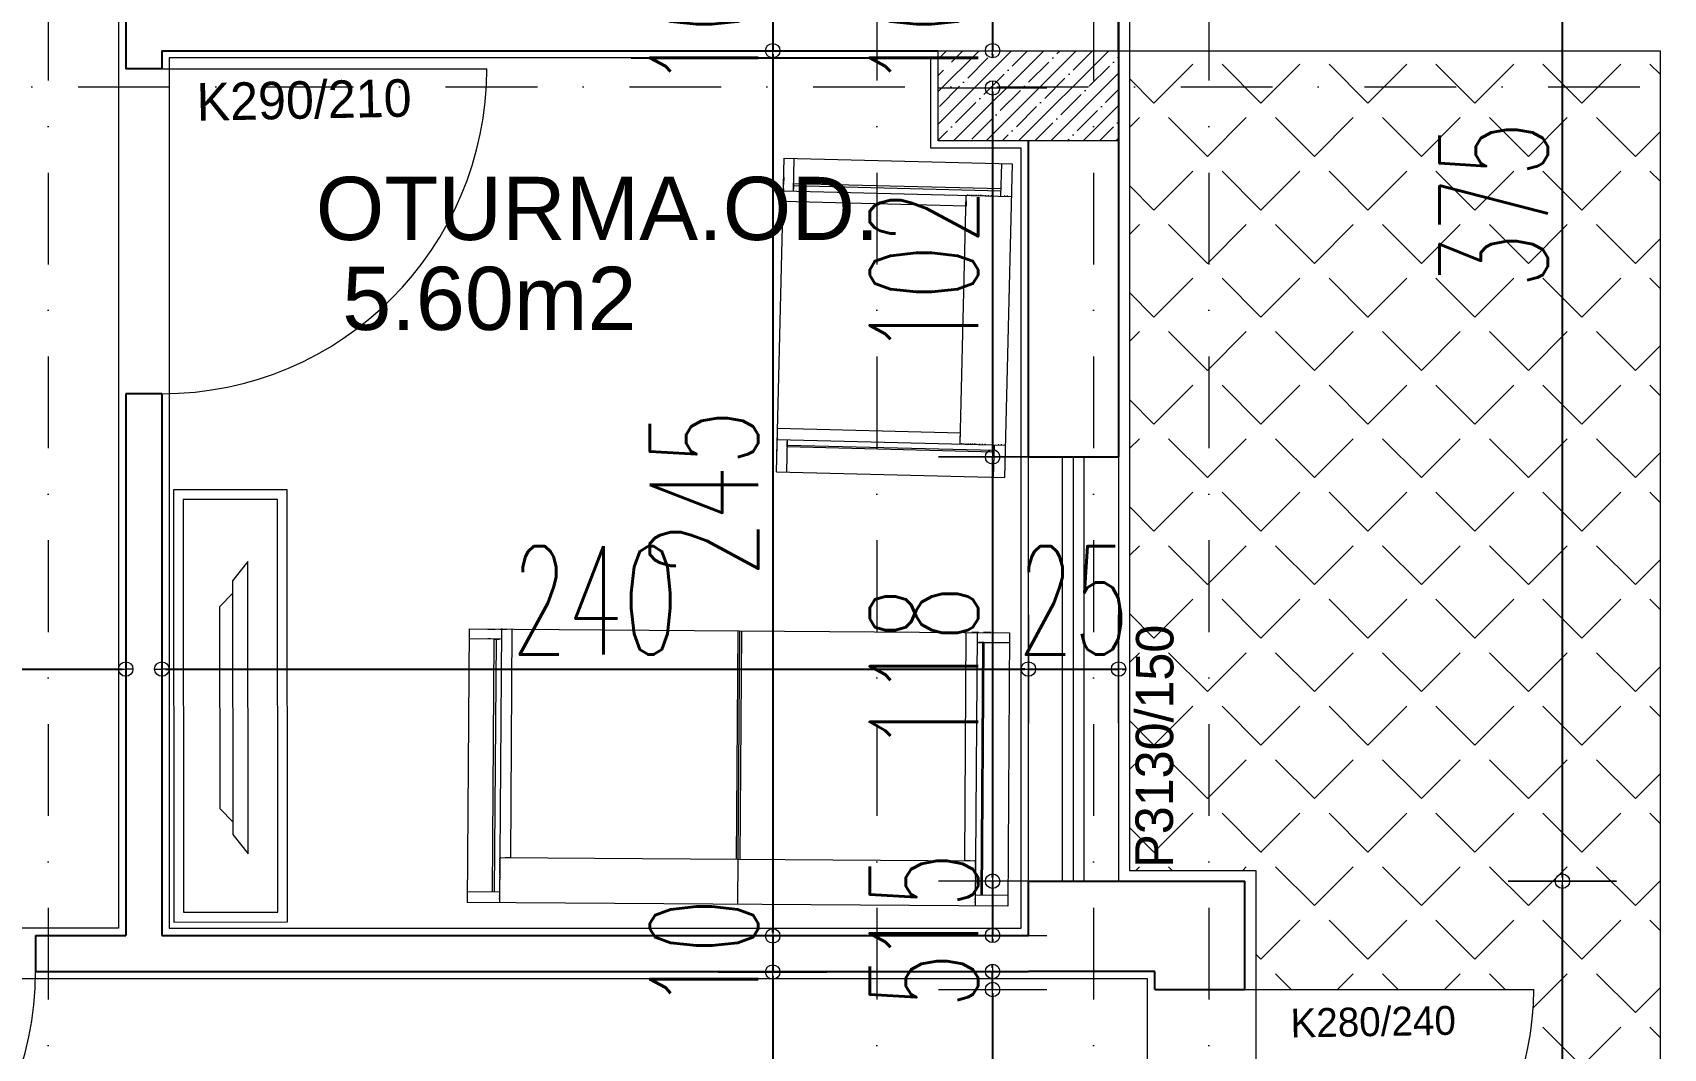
# Model space of a CAD drawing. Header units: millimetres. Extents: x -16104 to 67872, y -88009 to 12107.
# Drawn here: x 8505.8 to 8957.5, y -7260.4 to -6979.1 of the extents above; entities that cross this region are included whole.
import ezdxf

# ---------------------------------------------------------------- set-up
doc = ezdxf.new("R2010")
doc.units = ezdxf.units.MM
doc.linetypes.add('DASHDOTX2', pattern=[50.8, 25.4, -12.7, 0, -12.7])
doc.layers.get('0').update_dxf_attribs({"color": 241})
for name, color, linetype, lineweight in [('akslar', 144, 'Continuous', 20), ('bacas', 11, 'Continuous', 5), ('balkon', 6, 'Continuous', 5), ('duvar', 123, 'Continuous', 25), ('emsal&kolon', 1, 'Continuous', 5), ('kapı', 3, 'Continuous', 5), ('kolon', 1, 'Continuous', 5), ('OLCU', 54, 'Continuous', 13), ('pencere', 5, 'Continuous', 5), ('POZ', 36, 'Continuous', 18), ('SıVA', 40, 'Continuous', 9), ('tefriş', 30, 'Continuous', 5), ('ÖLÇÜ', 252, 'Continuous', 20)]:
    doc.layers.add(name, color=color, linetype=linetype, lineweight=lineweight)
doc.layers.add('tarama korıdor', color=33, linetype='Continuous')
doc.styles.add('DIM', font='Txttw.shx', dxfattribs={"width": 0.6})
doc.styles.add('M2', font='stylu.ttf', dxfattribs={"height": 10})
doc.dimstyles.new('50', dxfattribs={"dimscale": 0, "dimtxt": 30, "dimasz": 1, "dimexe": 0, "dimexo": 2, "dimgap": 4, "dimtad": 1, "dimdec": 0, "dimzin": 0, "dimdsep": 46, "dimtxsty": 'DIM', "dimblk1": 'DOT', "dimblk2": 'DOT', "dimsah": 1, "dimcen": 1.5, "dimdle": 3, "dimse1": 1, "dimse2": 1, "dimclrd": 256, "dimclre": 9, "dimclrt": 256, "dimadec": 0, "dimazin": 0, "dimtfac": 0.24, "dimtdec": 0, "dimtix": 1, "dimtmove": 2, "dimatfit": 3, "dimldrblk": 'DOT', "dimfxl": 0, "dimtolj": 1, "dimtzin": 15, "dimarcsym": 0})

# ---------------------------------------------------------------- blocks, each defined once
blk = doc.blocks.new('DOT')
for p, q in [((0, 15), (0, -15)), ((-2, 0), (0, 0)), ((2, 0), (0, 0))]:
    blk.add_line(p, q)
blk.add_circle((0, 0), 2)
blk = doc.blocks.new('*D8307')
at = {"layer": 'Defpoints', "color": 0, "transparency": 16777216}
for p in [(8816.6, -7244.06), (8771.69, -7324.06), (8816.6, -7324.06)]:
    blk.add_point(p, dxfattribs=at)
at = {"layer": 'OLCU', "lineweight": -2, "transparency": 16777216}
blk.add_line((8771.69, -7245.06), (8771.69, -7323.06), dxfattribs=at)
for p, rotation in [((8771.69, -7244.06), 90), ((8771.69, -7324.06), 270)]:
    blk.add_blockref('DOT', p, dxfattribs=dict(at, rotation=rotation))
at = {"layer": 'OLCU', "transparency": 16777216, "insert": (8752.69, -7284.06), "char_height": 30, "attachment_point": 5, "rotation": 90, "style": 'DIM'}
blk.add_mtext('\\A1;80', dxfattribs=at)
blk = doc.blocks.new('*D8308')
at = {"layer": 'Defpoints', "color": 0, "transparency": 16777216}
for p in [(8781.6, -7214.06), (8771.69, -7229.06), (8781.6, -7229.06)]:
    blk.add_point(p, dxfattribs=at)
at = {"layer": 'OLCU', "lineweight": -2, "transparency": 16777216}
for p, q in [((8771.69, -7213.06), (8771.69, -7212.06)), ((8771.69, -7214.06), (8771.69, -7229.06)), ((8771.69, -7230.06), (8771.69, -7231.06))]:
    blk.add_line(p, q, dxfattribs=at)
for p, rotation in [((8771.69, -7214.06), 270), ((8771.69, -7229.06), 90)]:
    blk.add_blockref('DOT', p, dxfattribs=dict(at, rotation=rotation))
at = {"layer": 'OLCU', "transparency": 16777216, "insert": (8752.69, -7221.56), "char_height": 30, "attachment_point": 5, "rotation": 90, "style": 'DIM'}
blk.add_mtext('\\A1;15', dxfattribs=at)
blk = doc.blocks.new('*D8309')
at = {"layer": 'Defpoints', "color": 0, "transparency": 16777216}
for p in [(8781.6, -7096.56), (8771.69, -7214.06), (8781.6, -7214.06)]:
    blk.add_point(p, dxfattribs=at)
at = {"layer": 'OLCU', "lineweight": -2, "transparency": 16777216}
blk.add_line((8771.69, -7097.56), (8771.69, -7213.06), dxfattribs=at)
for p, rotation in [((8771.69, -7096.56), 90), ((8771.69, -7214.06), 270)]:
    blk.add_blockref('DOT', p, dxfattribs=dict(at, rotation=rotation))
at = {"layer": 'OLCU', "transparency": 16777216, "insert": (8752.69, -7155.31), "char_height": 30, "attachment_point": 5, "rotation": 90, "style": 'DIM'}
blk.add_mtext('\\A1;118', dxfattribs=at)
blk = doc.blocks.new('*D8088')
at = {"layer": 'Defpoints', "color": 0, "transparency": 16777216}
for p in [(8781.6, -6994.39), (8771.69, -7096.56), (8781.6, -7096.56)]:
    blk.add_point(p, dxfattribs=at)
at = {"layer": 'OLCU', "lineweight": -2, "transparency": 16777216}
blk.add_line((8771.69, -6995.39), (8771.69, -7095.56), dxfattribs=at)
for p, rotation in [((8771.69, -6994.39), 90), ((8771.69, -7096.56), 270)]:
    blk.add_blockref('DOT', p, dxfattribs=dict(at, rotation=rotation))
at = {"layer": 'OLCU', "transparency": 16777216, "insert": (8752.69, -7045.48), "char_height": 30, "attachment_point": 5, "rotation": 90, "style": 'DIM'}
blk.add_mtext('\\A1;102', dxfattribs=at)
blk = doc.blocks.new('*D8310')
at = {"layer": 'Defpoints', "color": 0, "transparency": 16777216}
for p in [(8781.6, -6974.06), (8771.69, -6984.06), (8781.6, -6984.06)]:
    blk.add_point(p, dxfattribs=at)
at = {"layer": 'OLCU', "lineweight": -2, "transparency": 16777216}
for p, q in [((8771.69, -6973.06), (8771.69, -6972.06)), ((8771.69, -6974.06), (8771.69, -6984.06)), ((8771.69, -6985.06), (8771.69, -6986.06))]:
    blk.add_line(p, q, dxfattribs=at)
for p, rotation in [((8771.69, -6974.06), 270), ((8771.69, -6984.06), 90)]:
    blk.add_blockref('DOT', p, dxfattribs=dict(at, rotation=rotation))
at = {"layer": 'OLCU', "transparency": 16777216, "insert": (8752.69, -6979.06), "char_height": 30, "attachment_point": 5, "rotation": 90, "style": 'DIM'}
blk.add_mtext('\\A1;10', dxfattribs=at)
blk = doc.blocks.new('*D8092')
at = {"layer": 'Defpoints', "color": 0, "transparency": 16777216}
for p in [(8710.8, -6974.06), (8710.8, -6984.06), (8710.8, -6984.06)]:
    blk.add_point(p, dxfattribs=at)
at = {"layer": 'OLCU', "lineweight": -2, "transparency": 16777216}
for p, q in [((8710.8, -6973.06), (8710.8, -6972.06)), ((8710.8, -6974.06), (8710.8, -6984.06)), ((8710.8, -6985.06), (8710.8, -6986.06))]:
    blk.add_line(p, q, dxfattribs=at)
for p, rotation in [((8710.8, -6974.06), 270), ((8710.8, -6984.06), 90)]:
    blk.add_blockref('DOT', p, dxfattribs=dict(at, rotation=rotation))
at = {"layer": 'OLCU', "transparency": 16777216, "insert": (8691.8, -6979.06), "char_height": 30, "attachment_point": 5, "rotation": 90, "style": 'DIM'}
blk.add_mtext('\\A1;10', dxfattribs=at)
blk = doc.blocks.new('*D8093')
at = {"layer": 'Defpoints', "color": 0, "transparency": 16777216}
for p in [(8710.8, -6984.06), (8710.8, -7229.22), (8710.8, -7229.22)]:
    blk.add_point(p, dxfattribs=at)
at = {"layer": 'OLCU', "lineweight": -2, "transparency": 16777216}
blk.add_line((8710.8, -6985.06), (8710.8, -7228.22), dxfattribs=at)
for p, rotation in [((8710.8, -6984.06), 90), ((8710.8, -7229.22), 270)]:
    blk.add_blockref('DOT', p, dxfattribs=dict(at, rotation=rotation))
at = {"layer": 'OLCU', "transparency": 16777216, "insert": (8691.8, -7106.64), "char_height": 30, "attachment_point": 5, "rotation": 90, "style": 'DIM'}
blk.add_mtext('\\A1;245', dxfattribs=at)
blk = doc.blocks.new('*D8094')
at = {"layer": 'Defpoints', "color": 0, "transparency": 16777216}
for p in [(8710.8, -7229.22), (8710.8, -7239.22), (8710.8, -7239.22)]:
    blk.add_point(p, dxfattribs=at)
at = {"layer": 'OLCU', "lineweight": -2, "transparency": 16777216}
for p, q in [((8710.8, -7228.22), (8710.8, -7227.22)), ((8710.8, -7229.22), (8710.8, -7239.22)), ((8710.8, -7240.22), (8710.8, -7241.22))]:
    blk.add_line(p, q, dxfattribs=at)
for p, rotation in [((8710.8, -7229.22), 270), ((8710.8, -7239.22), 90)]:
    blk.add_blockref('DOT', p, dxfattribs=dict(at, rotation=rotation))
at = {"layer": 'OLCU', "transparency": 16777216, "insert": (8691.8, -7234.22), "char_height": 30, "attachment_point": 5, "rotation": 90, "style": 'DIM'}
blk.add_mtext('\\A1;10', dxfattribs=at)
blk = doc.blocks.new('*D8095')
at = {"layer": 'Defpoints', "color": 0, "transparency": 16777216}
for p in [(8710.8, -7239.22), (8710.8, -7419.22), (8710.8, -7419.22)]:
    blk.add_point(p, dxfattribs=at)
at = {"layer": 'OLCU', "lineweight": -2, "transparency": 16777216}
blk.add_line((8710.8, -7240.22), (8710.8, -7418.22), dxfattribs=at)
for p, rotation in [((8710.8, -7239.22), 90), ((8710.8, -7419.22), 270)]:
    blk.add_blockref('DOT', p, dxfattribs=dict(at, rotation=rotation))
at = {"layer": 'OLCU', "transparency": 16777216, "insert": (8691.8, -7329.22), "char_height": 30, "attachment_point": 5, "rotation": 90, "style": 'DIM'}
blk.add_mtext('\\A1;180', dxfattribs=at)
blk = doc.blocks.new('*D8096')
at = {"layer": 'Defpoints', "color": 0, "transparency": 16777216}
for p in [(8531.6, -7155.31), (8411.6, -7260.33), (8531.6, -7260.33)]:
    blk.add_point(p, dxfattribs=at)
at = {"layer": 'OLCU', "lineweight": -2, "transparency": 16777216}
blk.add_line((8412.6, -7155.31), (8530.6, -7155.31), dxfattribs=at)
at = {"layer": 'OLCU', "lineweight": -2, "transparency": 16777216, "rotation": 180}
blk.add_blockref('DOT', (8411.6, -7155.31), dxfattribs=at)
at = {"layer": 'OLCU', "lineweight": -2, "transparency": 16777216}
blk.add_blockref('DOT', (8531.6, -7155.31), dxfattribs=at)
at = {"layer": 'OLCU', "transparency": 16777216, "insert": (8471.6, -7136.31), "char_height": 30, "attachment_point": 5, "style": 'DIM'}
blk.add_mtext('\\A1;120', dxfattribs=at)
blk = doc.blocks.new('*D8316')
at = {"layer": 'Defpoints', "color": 0, "transparency": 16777216}
for p in [(8806.6, -7155.31), (8781.6, -7214.06), (8806.6, -7214.06)]:
    blk.add_point(p, dxfattribs=at)
at = {"layer": 'OLCU', "lineweight": -2, "transparency": 16777216}
for p, q in [((8780.6, -7155.31), (8779.6, -7155.31)), ((8781.6, -7155.31), (8806.6, -7155.31)), ((8807.6, -7155.31), (8808.6, -7155.31))]:
    blk.add_line(p, q, dxfattribs=at)
blk.add_blockref('DOT', (8781.6, -7155.31), dxfattribs=at)
at = {"layer": 'OLCU', "lineweight": -2, "transparency": 16777216, "rotation": 180}
blk.add_blockref('DOT', (8806.6, -7155.31), dxfattribs=at)
at = {"layer": 'OLCU', "transparency": 16777216, "insert": (8794.1, -7136.31), "char_height": 30, "attachment_point": 5, "style": 'DIM'}
blk.add_mtext('\\A1;25', dxfattribs=at)
blk = doc.blocks.new('NEWBLOCK4')
at = {"layer": 'bacas'}
for p, q in [((-0.8505, 0.5894), (-0.8505, 2.0869)), ((-0.093, 2.0869), (-0.8505, 2.0869)), ((-0.8205, 2.0869), (-0.8205, 1.9969)), ((-0.1205, 1.9969), (-0.1205, 2.0869)), ((-0.093, 2.0869), (-0.093, 0.5894)), ((-0.1205, 2.0269), (-0.1205, 2.0344)), ((-0.093, 2.0344), (-0.093, 2.0144)), ((-0.093, 1.9969), (-0.8505, 1.9969)), ((-0.8405, 1.9969), (-0.838, 1.9969)), ((-0.833, 1.9969), (-0.8305, 1.9969)), ((-0.8205, 2.0169), (-0.1205, 2.0169)), ((-0.1205, 2.0119), (-0.8205, 2.0119)), ((-0.7955, 1.9969), (-0.793, 1.9969)), ((-0.788, 1.9969), (-0.7855, 1.9969)), ((-0.7805, 1.9969), (-0.778, 1.9969)), ((-0.773, 1.9969), (-0.7705, 1.9969)), ((-0.768, 1.9969), (-0.763, 1.9969)), ((-0.7605, 1.9969), (-0.758, 1.9969)), ((-0.7555, 1.9969), (-0.753, 1.9969)), ((-0.7505, 1.9969), (-0.748, 1.9969)), ((-0.7455, 1.9969), (-0.743, 1.9969)), ((-0.7405, 1.9969), (-0.738, 1.9969)), ((-0.7355, 1.9969), (-0.733, 1.9969)), ((-0.7305, 1.9969), (-0.728, 1.9969)), ((-0.7255, 1.9969), (-0.7255, 0.6794)), ((-0.7255, 1.9969), (-0.7255, 1.9944)), ((-0.1205, 2.0169), (-0.1205, 2.0019)), ((-0.1205, 2.0144), (-0.1205, 2.0119)), ((-0.093, 2.0019), (-0.093, 1.9819)), ((-0.093, 1.9944), (-0.093, 1.9969)), ((-0.7255, 1.9819), (-0.7255, 1.9669)), ((-0.7255, 1.9669), (-0.093, 1.9669)), ((-0.8505, 1.3369), (-0.093, 1.3369)), ((-0.093, 1.3425), (-0.7255, 1.3425)), ((-0.093, 1.3319), (-0.7255, 1.3319)), ((-0.093, 0.6794), (-0.8505, 0.6794)), ((-0.8405, 0.6794), (-0.838, 0.6794)), ((-0.833, 0.6794), (-0.8305, 0.6794)), ((-0.8205, 0.5894), (-0.8205, 0.6794)), ((-0.7955, 0.6794), (-0.793, 0.6794)), ((-0.788, 0.6794), (-0.7855, 0.6794)), ((-0.7805, 0.6794), (-0.778, 0.6794)), ((-0.773, 0.6794), (-0.7705, 0.6794)), ((-0.768, 0.6794), (-0.763, 0.6794)), ((-0.7605, 0.6794), (-0.758, 0.6794)), ((-0.7555, 0.6794), (-0.753, 0.6794)), ((-0.7505, 0.6794), (-0.748, 0.6794)), ((-0.7455, 0.6794), (-0.743, 0.6794)), ((-0.7405, 0.6794), (-0.738, 0.6794)), ((-0.7355, 0.6794), (-0.733, 0.6794)), ((-0.7305, 0.6794), (-0.728, 0.6794)), ((-0.7255, 0.6944), (-0.7255, 0.7094)), ((-0.7255, 0.7094), (-0.093, 0.7094)), ((-0.7255, 0.6794), (-0.7255, 0.6819)), ((-0.1205, 0.6794), (-0.1205, 0.5894)), ((-0.093, 0.6744), (-0.093, 0.6944)), ((-0.093, 0.6819), (-0.093, 0.6794)), ((-0.1205, 0.6644), (-0.8205, 0.6644)), ((-0.8205, 0.6594), (-0.1205, 0.6594)), ((-0.1205, 0.6594), (-0.1205, 0.6744)), ((-0.1205, 0.6619), (-0.1205, 0.6644)), ((-0.1205, 0.6494), (-0.1205, 0.6419)), ((-0.093, 0.6419), (-0.093, 0.6619)), ((-0.093, 0.5894), (-0.8505, 0.5894))]:
    blk.add_line(p, q, dxfattribs=at)
blk = doc.blocks.new('tekli.')
at = {"layer": 'bacas'}
for p, q in [((43.44, 0), (-43.44, 0)), ((-43.44, 0), (-43.44, -63.16)), ((-38.19, 0), (-36.19, 0)), ((-34.94, 0), (-32.94, 0)), ((-34.19, 0), (-34.44, 0)), ((-34.44, 0), (-34.44, -63.16)), ((-31.44, -50.66), (-31.44, 0)), ((31.44, -50.66), (31.44, 0)), ((34.94, 0), (32.94, 0)), ((34.19, 0), (34.44, 0)), ((34.44, 0), (34.44, -63.16)), ((38.19, 0), (36.19, 0)), ((43.44, 0), (43.44, -63.16)), ((-34.44, -2.75), (-43.44, -2.75)), ((-37.44, -2.75), (-38.19, -2.75)), ((-36.44, -60.16), (-36.44, -2.75)), ((-36.44, -2.75), (-34.94, -2.75)), ((-36.19, -2.75), (-35.94, -2.75)), ((-35.94, -2.75), (-35.94, -60.16)), ((34.44, -2.75), (43.44, -2.75)), ((36.44, -2.75), (34.94, -2.75)), ((35.94, -2.75), (35.94, -60.16)), ((36.19, -2.75), (35.94, -2.75)), ((36.44, -60.16), (36.44, -2.75)), ((37.44, -2.75), (38.19, -2.75)), ((34.44, -50.66), (-34.44, -50.66)), ((-34.44, -50.66), (-34.19, -50.66)), ((-34.44, -51.16), (-34.44, -50.91)), ((-34.44, -51.66), (-34.44, -51.41)), ((-34.44, -52.16), (-34.44, -51.91)), ((-34.44, -52.66), (-34.44, -52.41)), ((-34.44, -53.16), (-34.44, -52.91)), ((-34.44, -53.66), (-34.44, -53.41)), ((-34.44, -54.16), (-34.44, -53.91)), ((-32.94, -50.66), (-31.44, -50.66)), ((32.94, -50.66), (31.44, -50.66)), ((34.44, -50.66), (34.19, -50.66)), ((34.44, -51.16), (34.44, -50.91)), ((34.44, -51.66), (34.44, -51.41)), ((34.44, -52.16), (34.44, -51.91)), ((34.44, -52.66), (34.44, -52.41)), ((34.44, -53.16), (34.44, -52.91)), ((34.44, -53.66), (34.44, -53.41)), ((34.44, -54.16), (34.44, -53.91)), ((-34.44, -54.91), (-34.44, -54.41)), ((-34.44, -55.41), (-34.44, -55.16)), ((-34.44, -56.16), (-34.44, -55.91)), ((-34.44, -56.91), (-34.44, -56.66)), ((-34.44, -57.66), (-34.44, -57.41)), ((34.44, -54.91), (34.44, -54.41)), ((34.44, -55.41), (34.44, -55.16)), ((34.44, -56.16), (34.44, -55.91)), ((34.44, -56.91), (34.44, -56.66)), ((34.44, -57.66), (34.44, -57.41)), ((-43.44, -60.16), (-34.44, -60.16)), ((-43.44, -63.16), (43.44, -63.16)), ((-34.44, -61.41), (-34.44, -61.16)), ((-34.44, -62.16), (-34.44, -61.91)), ((43.44, -60.16), (34.44, -60.16)), ((34.44, -61.41), (34.44, -61.16)), ((34.44, -62.16), (34.44, -61.91))]:
    blk.add_line(p, q, dxfattribs=at)
blk = doc.blocks.new('DFG')
at = {"layer": 'tefriş'}
for points in [[(38169.15, -3228.78), (38169.11, -3095.78), (38204.11, -3095.77), (38204.15, -3228.77)], [(38172.15, -3225.78), (38172.11, -3098.78), (38201.11, -3098.77), (38201.15, -3225.77)], [(38187.31, -3200.75), (38187.26, -3122.74), (38191.96, -3116.74), (38192.02, -3206.74)]]:
    blk.add_lwpolyline(points, close=True, dxfattribs=at)
blk.add_lwpolyline([(38187.26, -3126.64), (38183.36, -3130.59), (38183.41, -3192.9), (38187.31, -3196.85)], dxfattribs=at)
blk = doc.blocks.new('*D8325')
at = {"layer": 'Defpoints', "color": 0, "transparency": 16777216}
for p in [(8771.69, -7239.06), (8816.6, -7239.06), (8816.6, -7244.06)]:
    blk.add_point(p, dxfattribs=at)
at = {"layer": 'OLCU', "lineweight": -2, "transparency": 16777216}
for p, q in [((8771.69, -7238.06), (8771.69, -7237.06)), ((8771.69, -7244.06), (8771.69, -7239.06)), ((8771.69, -7245.06), (8771.69, -7246.06))]:
    blk.add_line(p, q, dxfattribs=at)
for p, rotation in [((8771.69, -7239.06), 270), ((8771.69, -7244.06), 90)]:
    blk.add_blockref('DOT', p, dxfattribs=dict(at, rotation=rotation))
at = {"layer": 'OLCU', "transparency": 16777216, "insert": (8752.69, -7241.56), "char_height": 30, "attachment_point": 5, "rotation": 90, "style": 'DIM'}
blk.add_mtext('\\A1;5', dxfattribs=at)
blk = doc.blocks.new('*D8328')
at = {"layer": 'Defpoints', "color": 0, "transparency": 16777216}
for p in [(8956.6, -6984.06), (8956.6, -7594.06), (8998.35, -7594.06)]:
    blk.add_point(p, dxfattribs=at)
at = {"layer": 'OLCU', "lineweight": -2, "transparency": 16777216}
blk.add_line((8998.35, -6985.06), (8998.35, -7593.06), dxfattribs=at)
for p, rotation in [((8998.35, -6984.06), 90), ((8998.35, -7594.06), 270)]:
    blk.add_blockref('DOT', p, dxfattribs=dict(at, rotation=rotation))
at = {"layer": 'OLCU', "transparency": 16777216, "insert": (8979.35, -7289.06), "char_height": 30, "attachment_point": 5, "rotation": 90, "style": 'DIM'}
blk.add_mtext('\\A1;610', dxfattribs=at)
blk = doc.blocks.new('*D8241')
at = {"layer": 'Defpoints', "color": 0, "transparency": 16777216}
for p in [(8541.6, -7155.31), (8781.6, -7155.31), (8781.6, -7155.31)]:
    blk.add_point(p, dxfattribs=at)
at = {"layer": 'OLCU', "lineweight": -2, "transparency": 16777216}
blk.add_line((8542.6, -7155.31), (8780.6, -7155.31), dxfattribs=at)
at = {"layer": 'OLCU', "lineweight": -2, "transparency": 16777216, "rotation": 180}
blk.add_blockref('DOT', (8541.6, -7155.31), dxfattribs=at)
at = {"layer": 'OLCU', "lineweight": -2, "transparency": 16777216}
blk.add_blockref('DOT', (8781.6, -7155.31), dxfattribs=at)
at = {"layer": 'OLCU', "transparency": 16777216, "insert": (8661.6, -7136.31), "char_height": 30, "attachment_point": 5, "style": 'DIM'}
blk.add_mtext('\\A1;240', dxfattribs=at)
blk = doc.blocks.new('*D8332')
at = {"layer": 'Defpoints', "color": 0, "transparency": 16777216}
for p in [(8841.6, -6839.56), (9070.21, -6839.56), (8841.6, -7444.06)]:
    blk.add_point(p, dxfattribs=at)
at = {"layer": 'OLCU', "lineweight": -2, "transparency": 16777216}
blk.add_line((9070.21, -7443.06), (9070.21, -6840.56), dxfattribs=at)
for p, rotation in [((9070.21, -6839.56), 90), ((9070.21, -7444.06), 270)]:
    blk.add_blockref('DOT', p, dxfattribs=dict(at, rotation=rotation))
at = {"layer": 'OLCU', "transparency": 16777216, "insert": (9051.21, -7141.81), "char_height": 30, "attachment_point": 5, "rotation": 90, "style": 'DIM'}
blk.add_mtext('\\A1;605', dxfattribs=at)
blk = doc.blocks.new('*D8333')
at = {"layer": 'Defpoints', "color": 0, "transparency": 16777216}
for p in [(8841.6, -7214.06), (8929.51, -7214.06), (8841.6, -7444.06)]:
    blk.add_point(p, dxfattribs=at)
at = {"layer": 'OLCU', "lineweight": -2, "transparency": 16777216}
blk.add_line((8929.51, -7443.06), (8929.51, -7215.06), dxfattribs=at)
for p, rotation in [((8929.51, -7214.06), 90), ((8929.51, -7444.06), 270)]:
    blk.add_blockref('DOT', p, dxfattribs=dict(at, rotation=rotation))
at = {"layer": 'OLCU', "transparency": 16777216, "insert": (8910.51, -7329.06), "char_height": 30, "attachment_point": 5, "rotation": 90, "style": 'DIM'}
blk.add_mtext('\\A1;230', dxfattribs=at)
blk = doc.blocks.new('*D8250')
at = {"layer": 'Defpoints', "color": 0, "transparency": 16777216}
for p in [(8929.51, -6839.56), (8929.51, -6839.56), (8929.51, -7214.06)]:
    blk.add_point(p, dxfattribs=at)
at = {"layer": 'OLCU', "lineweight": -2, "transparency": 16777216}
blk.add_line((8929.51, -7213.06), (8929.51, -6840.56), dxfattribs=at)
for p, rotation in [((8929.51, -6839.56), 90), ((8929.51, -7214.06), 270)]:
    blk.add_blockref('DOT', p, dxfattribs=dict(at, rotation=rotation))
at = {"layer": 'OLCU', "transparency": 16777216, "insert": (8910.51, -7026.81), "char_height": 30, "attachment_point": 5, "rotation": 90, "style": 'DIM'}
blk.add_mtext('\\A1;375', dxfattribs=at)

msp = doc.modelspace()

# ---------------------------------------------------------------- hatches: boundary and pattern name
at = {"layer": 'kolon'}
h = msp.add_hatch(dxfattribs=at)
h.set_pattern_fill('ANSI35,_O', color=256)
h.set_pattern_definition([(45, (3348.578, -10930.656), (-4.490128, 4.490128), []), (45, (3353.0684, -10930.656), (-4.490128, 4.490128), [7.9375, -1.5875, 0, -1.5875])])
h.paths.add_polyline_path([(8806.6, -7009.06), (8806.6, -6984.06), (8756.6, -6984.06), (8756.6, -7009.06)])
at = {"layer": 'ÖLÇÜ'}
h = msp.add_hatch(dxfattribs=at)
h.set_pattern_fill('ANGLE,_O', color=256, scale=3, angle=45)
h.set_pattern_definition([(45, (-4e-12, -17059.605), (-14.817423, 14.817423), [15.24, -5.715]), (135, (-4e-12, -17059.605), (-14.817423, -14.817423), [15.24, -5.715])])
h.paths.add_polyline_path([(8831.6, -7211.06), (8844.6, -7211.06), (8844.6, -7244.06), (8921.6, -7244.06, -0.40327), (8844.6, -7324), (8844.6, -7434.06), (8956.6, -7434.06), (8956.6, -6994.06), (8831.6, -6994.06)])
h.paths.add_polyline_path([(8831.6, -6994.06), (8809.6, -6994.06), (8809.6, -7211.06), (8831.6, -7211.06)])
h.paths.add_polyline_path([(8831.6, -6994.06), (8831.6, -6984.06), (8809.6, -6984.06), (8809.6, -6994.06)])
h.paths.add_polyline_path([(8956.6, -6994.06), (8956.6, -6984.06), (8831.6, -6984.06), (8831.6, -6994.06)])
h.paths.add_polyline_path([(8956.6, -7434.06), (8844.6, -7434.06), (8844.6, -7447.06), (8831.6, -7447.06), (8831.6, -7594.06), (8956.6, -7594.06)])
h.paths.add_polyline_path([(8831.6, -7447.06), (8799.6, -7447.06), (8799.6, -7594.06), (8831.6, -7594.06)])
h.paths.add_polyline_path([(8799.6, -7447.06), (8739.6, -7447.06), (8739.6, -7594.06), (8799.6, -7594.06)])
h.paths.add_polyline_path([(8739.6, -7447.06), (8600.53, -7447.06), (8600.53, -7594.06), (8739.6, -7594.06)])
h.paths.add_polyline_path([(8505.1, -7594.06), (8600.53, -7594.06), (8600.53, -7447.06), (8505.1, -7447.06)])
h.paths.add_polyline_path([(8396.6, -7524.06, -0.291436), (8324.1, -7477.88), (8324.1, -7594.06), (8505.1, -7594.06), (8505.1, -7447.06), (8396.6, -7447.06)])
h.paths.add_polyline_path([(8324.1, -7477.88, -0.100072), (8316.65, -7447.06), (8089.6, -7447.06), (8089.6, -7594.06), (8324.1, -7594.06)])
h.paths.add_polyline_path([(8825.95, -7213.3), (8826.21, -7122.81), (8808.44, -7122.76), (8808.18, -7213.25)], flags=9)
h.paths.add_polyline_path([(8568.79, -7463.5), (8659.26, -7461.7), (8658.91, -7443.94), (8568.43, -7445.74)], flags=9)
h.paths.add_polyline_path([(8394.24, -7562.85), (8482.25, -7562.85), (8482.25, -7592.63), (8394.24, -7592.63)], flags=24)
h.paths.add_polyline_path([(8387.27, -7526.36), (8475.68, -7526.36), (8475.68, -7553.21), (8387.27, -7553.21)], flags=24)
h.paths.add_polyline_path([(8182.26, -7461.54), (8272.73, -7459.75), (8272.38, -7441.98), (8181.9, -7443.78)], flags=9)

# ---------------------------------------------------------------- linework, layer by layer
at = {"layer": 'akslar', "linetype": 'DASHDOTX2'}
for p, q in [((8510.1, -5134.56), (8510.1, -7944.06)), ((8739.6, -5134.56), (8739.6, -7944.06)), ((8799.6, -5134.56), (8799.6, -7944.06)), ((8831.6, -5134.56), (8831.6, -7944.06)), ((6889.6, -6994.06), (9939.6, -6994.06))]:
    msp.add_line(p, q, dxfattribs=at)
at = {"layer": 'balkon'}
for p, q in [((8806.6, -6984.06), (8956.6, -6984.06)), ((8956.6, -6984.06), (8956.6, -7594.06))]:
    msp.add_line(p, q, dxfattribs=at)
at = {"layer": 'duvar'}
for p, q in [((8531.6, -6814.56), (8531.6, -6989.06)), ((8806.6, -6916.81), (8806.6, -7082.06)), ((8806.6, -6984.06), (8806.6, -6916.81)), ((8541.6, -6984.06), (8541.6, -6989.06)), ((8541.6, -6984.06), (8756.6, -6984.06)), ((8541.6, -6984.06), (8756.6, -6984.06)), ((8671.6, -6984.06), (8756.6, -6984.06)), ((8671.6, -6986.06), (8756.6, -6986.06)), ((8541.6, -6989.06), (8531.6, -6989.06)), ((8781.6, -7096.56), (8781.6, -7009.06)), ((8806.6, -7009.06), (8806.6, -7096.56)), ((8531.6, -7079.06), (8531.6, -7229.06)), ((8541.6, -7079.06), (8531.6, -7079.06)), ((8541.6, -7079.06), (8541.6, -7229.06)), ((8806.6, -7082.06), (8806.6, -7096.56)), ((8781.6, -7096.56), (8806.6, -7096.56)), ((8781.6, -7229.06), (8781.6, -7214.06)), ((8781.6, -7214.06), (8841.6, -7214.06)), ((8841.6, -7244.06), (8841.6, -7214.06)), ((8506.6, -7229.06), (8531.6, -7229.06)), ((8506.6, -7229.06), (8506.6, -7239.06)), ((8541.6, -7229.06), (8781.6, -7229.06)), ((8506.6, -7239.06), (8781.6, -7239.06)), ((8816.6, -7239.06), (8781.6, -7239.06)), ((8816.6, -7239.06), (8789.34, -7239.06)), ((8816.6, -7244.06), (8816.6, -7239.06)), ((8816.6, -7244.06), (8816.6, -7239.06)), ((8816.6, -7244.06), (8841.6, -7244.06))]:
    msp.add_line(p, q, dxfattribs=at)
at = {"layer": 'emsal&kolon'}
msp.add_lwpolyline([(8756.6, -7009.06), (8756.6, -6984.06), (8806.6, -6984.06), (8806.6, -7009.06), (8756.6, -7009.06)], dxfattribs=at)
at = {"layer": 'kapı'}
for p, q in [((8541.6, -6989.06), (8631.6, -6989.06)), ((8841.6, -7244.06), (8921.6, -7244.06))]:
    msp.add_line(p, q, dxfattribs=at)
for centre, radius in [((8541.6, -6989.06), 90), ((8416.6, -7239.06), 90), ((8841.6, -7244.06), 80)]:
    msp.add_arc(centre, radius, 270, 0, dxfattribs=at)
at = {"layer": 'pencere'}
for p, q in [((8781.6, -7214.06), (8781.6, -7096.56)), ((8791.1, -7214.06), (8791.1, -7096.56)), ((8794.1, -7214.06), (8794.1, -7096.56)), ((8797.1, -7214.06), (8797.1, -7096.56)), ((8806.6, -7096.56), (8806.6, -7214.06))]:
    msp.add_line(p, q, dxfattribs=at)
at = {"layer": 'SıVA'}
for points in [[(7386.6, -5631.56), (9442.6, -5631.56), (9442.6, -6572.56), (8809.6, -6572.56), (8809.6, -7211.06), (8844.6, -7211.06), (8844.6, -7447.06), (8018.6, -7447.06), (8018.6, -6716.56), (8186.6, -6716.56), (8186.6, -6572.56), (7386.6, -6572.56)], [(8413.6, -6717.56), (8216.6, -6717.56), (8216.6, -6571.56), (8529.6, -6571.56), (8529.6, -7089.06), (8529.6, -7227.06), (8413.6, -7227.06), (8413.6, -6999.56)], [(8543.6, -7227.06), (8779.6, -7227.06), (8779.6, -7011.06), (8754.6, -7011.06), (8754.6, -6986.06), (8543.6, -6986.06), (8543.6, -7089.06)], [(8413.6, -7417.06), (8814.6, -7417.06), (8814.6, -7324.06), (8814.6, -7241.06), (8413.6, -7241.06)]]:
    msp.add_lwpolyline(points, close=True, dxfattribs=at)

# ---------------------------------------------------------------- block references
at = {"layer": 'tarama korıdor', "xscale": -0.9000000000059921, "yscale": 0.9000000000014552, "zscale": 0.9, "rotation": 180.0586309653088}
msp.add_blockref('DFG', (-25804.42, -10046.72), dxfattribs=at)
at = {"layer": 'tefriş', "xscale": -1, "rotation": 88.58036927328097}
msp.add_blockref('tekli.', (8712.92, -7057.28), dxfattribs=at)
at = {"layer": 'tefriş', "xscale": 99.99999999999491, "yscale": 99.99999999999491, "zscale": 99.99999999999491, "rotation": 89.59529207709892}
msp.add_blockref('NEWBLOCK4', (8835.42, -7136.36), dxfattribs=at)

# ---------------------------------------------------------------- texts
at = {"layer": 'emsal&kolon', "char_height": 17.5, "width": 1076.8413}
for s, insert, attachment_point in [('{\\fArial|b0|i0|c162|p34;OTURMA.OD.}', (8740.38, -7036.74), 9), ('{\\fArial|b0|i0|c162|p34;5.60m2}', (8591.54, -7061.65), 7)]:
    msp.add_mtext(s, dxfattribs=dict(at, insert=insert, attachment_point=attachment_point))
at = {"layer": 'POZ', "style": 'M2', "flags": 4}
for tag, p, height, rotation in [('K290/210', (8551.32, -7003.48), 10.4, 1.1392), ('P3130/150', (8821.62, -7210.33), 10.4, 89.836), ('K280/240', (8854.28, -7257.36), 8, 0.9993)]:
    msp.add_attdef(tag, p, 'K1 80/210', height=height, rotation=rotation, dxfattribs=at)

# ---------------------------------------------------------------- dimensions: what is measured, and where the dimension line sits
at = {"layer": 'OLCU'}
for p1, p2, distance, picture, middle in [((8841.5959038, -7444.06011155), (8841.5959038, -6839.56011155), -228.6181728, '*D8332', (9051.2140766, -7141.81011155)), ((8956.6, -6984.06), (8956.6, -7594.06), 41.76, '*D8328', (8979.35, -7289.06)), ((8816.6, -7244.06), (8816.6, -7239.06), 44.9, '*D8325', (8752.69, -7241.56))]:
    dim = msp.add_aligned_dim(p1=p1, p2=p2, distance=distance, dimstyle='50', override={"dimscale": 1}, dxfattribs=at)
    dim.commit()
    dim.dimension.update_dxf_attribs({"geometry": picture, "text_midpoint": middle})
for base, p1, p2, picture, middle in [((8929.51062246, -6839.56011155), (8929.51062246, -7214.06011155), (8929.51062246, -6839.56011155), '*D8250', (8910.51062246, -7026.81011155)), ((8710.8, -6984.06), (8710.8, -6974.06), (8710.8, -6984.06), '*D8092', (8691.8, -6979.06)), ((8771.69, -6984.06), (8781.6, -6974.06), (8781.6, -6984.06), '*D8310', (8752.69, -6979.06)), ((8710.8, -7229.22), (8710.8, -6984.06), (8710.8, -7229.22), '*D8093', (8691.8, -7106.64)), ((8771.69, -7096.56), (8781.6, -6994.39), (8781.6, -7096.56), '*D8088', (8752.69, -7045.48)), ((8771.69338282, -7214.06011155), (8781.5959038, -7096.56011155), (8781.5959038, -7214.06011155), '*D8309', (8752.69338282, -7155.31011155)), ((8771.69, -7229.06), (8781.6, -7214.06), (8781.6, -7229.06), '*D8308', (8752.69, -7221.56)), ((8710.8, -7239.22), (8710.8, -7229.22), (8710.8, -7239.22), '*D8094', (8691.8, -7234.22)), ((8929.51, -7214.06), (8841.6, -7444.06), (8841.6, -7214.06), '*D8333', (8910.51, -7329.06)), ((8710.8, -7419.22), (8710.8, -7239.22), (8710.8, -7419.22), '*D8095', (8691.8, -7329.22)), ((8771.69, -7324.06), (8816.6, -7244.06), (8816.6, -7324.06), '*D8307', (8752.69, -7284.06))]:
    dim = msp.add_linear_dim(base=base, p1=p1, p2=p2, angle=90, dimstyle='50', override={"dimscale": 1}, dxfattribs=at)
    dim.commit()
    dim.dimension.update_dxf_attribs({"geometry": picture, "text_midpoint": middle})
for base, p1, p2, picture, middle in [((8531.6, -7155.31), (8411.6, -7260.33), (8531.6, -7260.33), '*D8096', (8471.6, -7136.31)), ((8781.6, -7155.31), (8541.6, -7155.31), (8781.6, -7155.31), '*D8241', (8661.6, -7136.31)), ((8806.6, -7155.31), (8781.6, -7214.06), (8806.6, -7214.06), '*D8316', (8794.1, -7136.31))]:
    dim = msp.add_linear_dim(base=base, p1=p1, p2=p2, dimstyle='50', override={"dimscale": 1}, dxfattribs=at)
    dim.commit()
    dim.dimension.update_dxf_attribs({"geometry": picture, "text_midpoint": middle})

doc.saveas('drawing.dxf')
